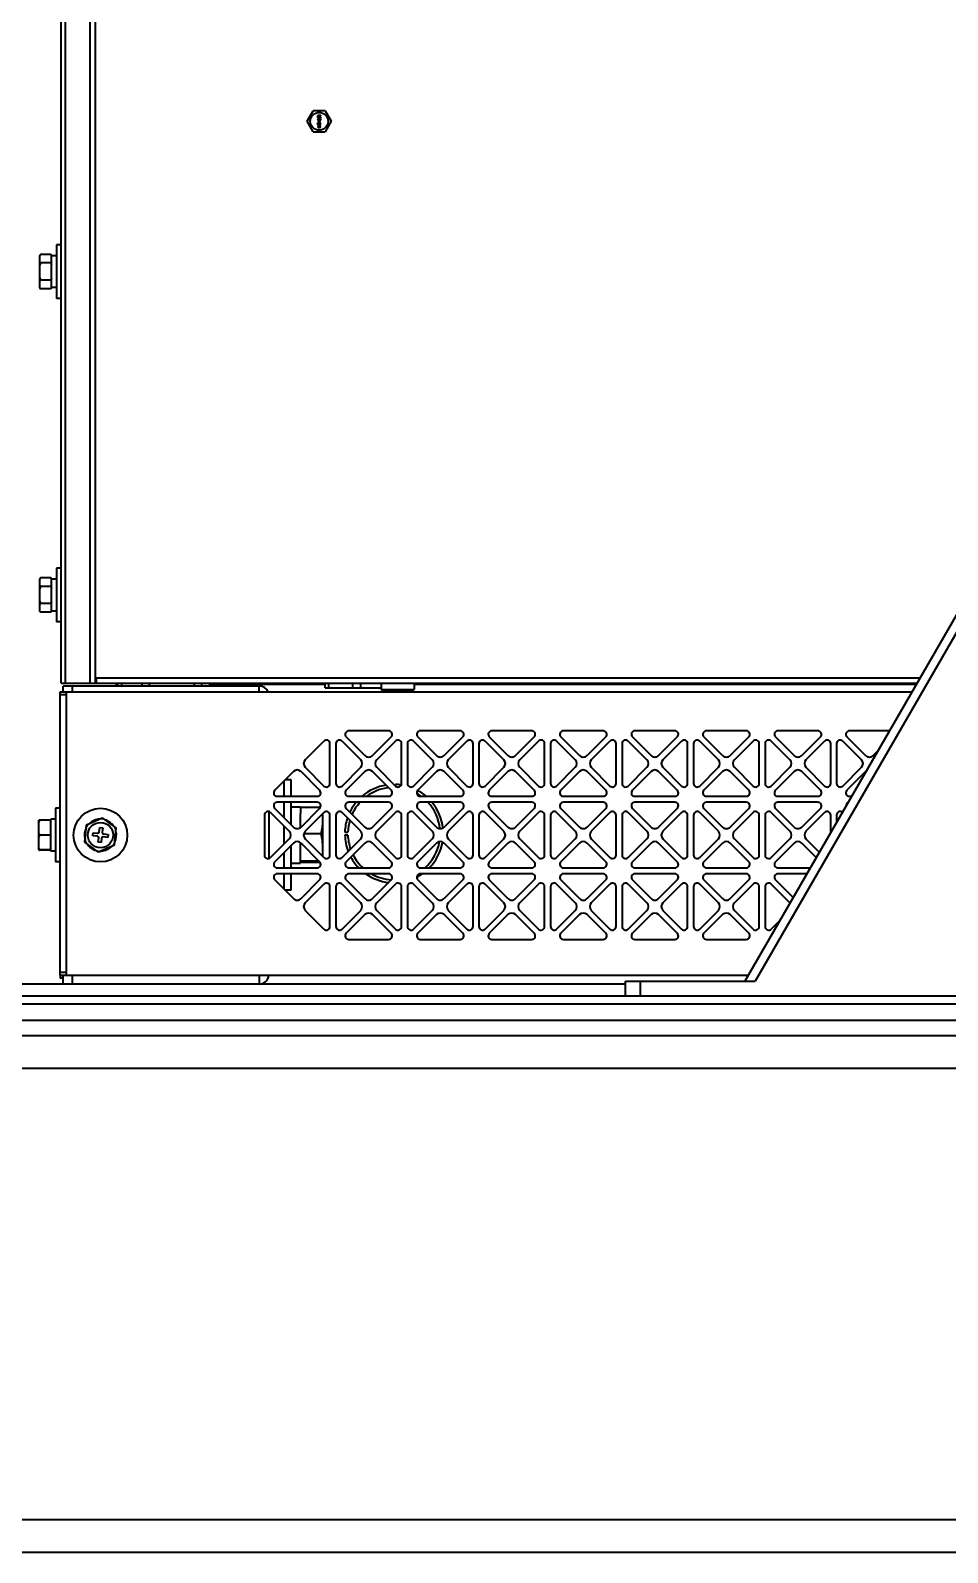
# Model space of a CAD drawing. Header units: millimetres. Extents: x 32496 to 166256, y 3504 to 23939.
# Drawn here: x 94364 to 94672, y 19902 to 20413 of the extents above; entities that cross this region are included whole.
import ezdxf

# ---------------------------------------------------------------- set-up
doc = ezdxf.new("R2010")
doc.units = ezdxf.units.MM
doc.layers.get('0').update_dxf_attribs({"lineweight": 35})

# ---------------------------------------------------------------- blocks, each defined once
blk = doc.blocks.new('8-1250')
at = {"linetype": 'Continuous'}
for p, q in [((-5578.83, -34566.29), (-5578.83, -32553.29)), ((-5577.13, -32553.29), (-5577.13, -34566.29)), ((-5587.13, -33570.79), (-5587.13, -34566.29)), ((-4859.13, -33800.26), (-5359.13, -34666.29)), ((-4859.13, -33806.26), (-5355.66, -34666.29)), ((-5588.53, -34425.64), (-5588.53, -34180.91)), ((-5506, -34377.85), (-5503.98, -34374.35)), ((-5499.93, -34374.35), (-5503.98, -34374.35)), ((-5499.93, -34374.35), (-5497.91, -34377.85)), ((-5503.98, -34381.35), (-5506, -34377.85)), ((-5502.45, -34375.87), (-5502.45, -34375.75)), ((-5502.45, -34375.75), (-5501.45, -34375.75)), ((-5501.67, -34375.87), (-5502.45, -34375.87)), ((-5501.67, -34375.87), (-5502.45, -34376.17)), ((-5502.45, -34376.33), (-5502.45, -34376.17)), ((-5502.45, -34376.33), (-5501.67, -34376.62)), ((-5502.45, -34376.75), (-5502.45, -34376.62)), ((-5502.45, -34376.62), (-5501.67, -34376.62)), ((-5501.45, -34376.75), (-5502.45, -34376.75)), ((-5502.43, -34377.14), (-5502.45, -34377.25)), ((-5502.45, -34377.35), (-5502.45, -34377.25)), ((-5502.45, -34377.35), (-5502.43, -34377.46)), ((-5502.45, -34379.04), (-5502.45, -34378.29)), ((-5502.45, -34378.29), (-5502.35, -34378.29)), ((-5502.35, -34379.04), (-5502.45, -34379.04)), ((-5502.43, -34379.46), (-5502.45, -34379.58)), ((-5502.45, -34379.58), (-5502.43, -34379.71)), ((-5502.37, -34377.04), (-5502.43, -34377.14)), ((-5502.43, -34377.46), (-5502.37, -34377.56)), ((-5502.37, -34379.35), (-5502.43, -34379.46)), ((-5502.43, -34379.71), (-5502.37, -34379.81)), ((-5502.28, -34376.98), (-5502.37, -34377.04)), ((-5502.37, -34377.56), (-5502.28, -34377.62)), ((-5502.31, -34379.29), (-5502.37, -34379.35)), ((-5502.35, -34376.25), (-5501.45, -34375.94)), ((-5501.45, -34376.56), (-5502.35, -34376.25)), ((-5502.35, -34377.23), (-5502.33, -34377.17)), ((-5502.35, -34377.23), (-5502.35, -34377.37)), ((-5502.33, -34377.44), (-5502.35, -34377.37)), ((-5501.82, -34378.87), (-5502.35, -34378.29)), ((-5502.35, -34378.46), (-5502.35, -34379.04)), ((-5502.35, -34378.46), (-5501.88, -34378.98)), ((-5502.35, -34379.58), (-5502.33, -34379.48)), ((-5502.33, -34379.69), (-5502.35, -34379.58)), ((-5502.33, -34377.17), (-5502.28, -34377.1)), ((-5502.28, -34377.5), (-5502.33, -34377.44)), ((-5502.33, -34379.48), (-5502.28, -34379.42)), ((-5502.28, -34379.75), (-5502.33, -34379.69)), ((-5502.22, -34379.25), (-5502.31, -34379.29)), ((-5502.18, -34376.94), (-5502.28, -34376.98)), ((-5502.28, -34377.1), (-5502.22, -34377.06)), ((-5502.22, -34377.54), (-5502.28, -34377.5)), ((-5502.28, -34377.62), (-5502.18, -34377.67)), ((-5502.28, -34379.42), (-5502.16, -34379.33)), ((-5502.16, -34379.83), (-5502.28, -34379.75)), ((-5502.22, -34377.06), (-5502.16, -34377.04)), ((-5502.16, -34377.56), (-5502.22, -34377.54)), ((-5502.16, -34379.23), (-5502.22, -34379.25)), ((-5502.03, -34376.92), (-5502.18, -34376.94)), ((-5502.07, -34377.67), (-5502.18, -34377.67)), ((-5502.09, -34377.04), (-5502.16, -34377.04)), ((-5502.16, -34377.56), (-5502.09, -34377.56)), ((-5502.05, -34379.21), (-5502.16, -34379.23)), ((-5502.16, -34379.33), (-5502.03, -34379.31)), ((-5502.14, -34378), (-5502.14, -34377.96)), ((-5502.14, -34377.96), (-5501.99, -34377.96)), ((-5501.99, -34378), (-5502.14, -34378)), ((-5502.09, -34377.04), (-5502.03, -34377.06)), ((-5502.03, -34377.54), (-5502.09, -34377.56)), ((-5502.07, -34377.83), (-5502.09, -34377.85)), ((-5502.09, -34377.85), (-5501.99, -34377.96)), ((-5501.99, -34378), (-5502.09, -34378.1)), ((-5502.09, -34378.1), (-5502.07, -34378.12)), ((-5502.07, -34377.67), (-5501.97, -34377.62)), ((-5501.94, -34377.96), (-5502.07, -34377.83)), ((-5502.07, -34378.12), (-5501.94, -34378)), ((-5502.05, -34379.21), (-5501.86, -34379.21)), ((-5502.03, -34376.92), (-5501.88, -34376.92)), ((-5502.03, -34377.06), (-5501.99, -34377.1)), ((-5501.99, -34377.5), (-5502.03, -34377.54)), ((-5501.88, -34379.31), (-5502.03, -34379.31)), ((-5501.99, -34377.1), (-5501.94, -34377.17)), ((-5501.94, -34377.44), (-5501.99, -34377.5)), ((-5501.97, -34377.62), (-5501.9, -34377.56)), ((-5501.94, -34377.17), (-5501.92, -34377.23)), ((-5501.92, -34377.37), (-5501.94, -34377.44)), ((-5501.82, -34377.83), (-5501.94, -34377.96)), ((-5501.94, -34378), (-5501.82, -34378.12)), ((-5501.84, -34377.14), (-5501.92, -34377.02)), ((-5501.88, -34377.02), (-5501.92, -34377.02)), ((-5501.92, -34377.37), (-5501.92, -34377.23)), ((-5501.9, -34377.56), (-5501.84, -34377.46)), ((-5501.9, -34377.96), (-5501.8, -34377.85)), ((-5501.9, -34377.96), (-5501.75, -34377.96)), ((-5501.8, -34378.1), (-5501.9, -34378)), ((-5501.75, -34378), (-5501.9, -34378)), ((-5501.73, -34376.94), (-5501.88, -34376.92)), ((-5501.88, -34377.02), (-5501.75, -34377.04)), ((-5501.88, -34378.98), (-5501.82, -34379.02)), ((-5501.88, -34379.31), (-5501.75, -34379.33)), ((-5501.75, -34379.23), (-5501.86, -34379.21)), ((-5501.82, -34377.25), (-5501.84, -34377.14)), ((-5501.84, -34377.46), (-5501.82, -34377.35)), ((-5501.82, -34377.25), (-5501.82, -34377.35)), ((-5501.8, -34377.85), (-5501.82, -34377.83)), ((-5501.82, -34378.12), (-5501.8, -34378.1)), ((-5501.73, -34378.92), (-5501.82, -34378.87)), ((-5501.82, -34379.02), (-5501.73, -34379.04)), ((-5501.75, -34377.04), (-5501.69, -34377.06)), ((-5501.75, -34377.96), (-5501.75, -34378)), ((-5501.69, -34379.25), (-5501.75, -34379.23)), ((-5501.75, -34379.33), (-5501.62, -34379.42)), ((-5501.62, -34379.75), (-5501.75, -34379.83)), ((-5501.62, -34376.98), (-5501.73, -34376.94)), ((-5501.73, -34378.92), (-5501.69, -34378.92)), ((-5501.69, -34379.04), (-5501.73, -34379.04)), ((-5501.69, -34377.06), (-5501.62, -34377.1)), ((-5501.62, -34377.48), (-5501.69, -34377.52)), ((-5501.69, -34377.62), (-5501.69, -34377.52)), ((-5501.69, -34377.62), (-5501.62, -34377.6)), ((-5501.69, -34378.42), (-5501.69, -34378.31)), ((-5501.6, -34378.33), (-5501.69, -34378.31)), ((-5501.69, -34378.42), (-5501.62, -34378.46)), ((-5501.62, -34378.87), (-5501.69, -34378.92)), ((-5501.69, -34379.04), (-5501.6, -34379.02)), ((-5501.6, -34379.29), (-5501.69, -34379.25)), ((-5501.54, -34377.04), (-5501.62, -34376.98)), ((-5501.62, -34377.1), (-5501.58, -34377.17)), ((-5501.58, -34377.42), (-5501.62, -34377.48)), ((-5501.62, -34377.6), (-5501.54, -34377.54)), ((-5501.62, -34378.46), (-5501.58, -34378.52)), ((-5501.58, -34378.81), (-5501.62, -34378.87)), ((-5501.62, -34379.42), (-5501.58, -34379.48)), ((-5501.58, -34379.69), (-5501.62, -34379.75)), ((-5501.52, -34378.42), (-5501.6, -34378.33)), ((-5501.6, -34379.02), (-5501.52, -34378.94)), ((-5501.54, -34379.35), (-5501.6, -34379.29)), ((-5501.58, -34377.17), (-5501.56, -34377.23)), ((-5501.56, -34377.35), (-5501.58, -34377.42)), ((-5501.58, -34378.52), (-5501.56, -34378.62)), ((-5501.56, -34378.71), (-5501.58, -34378.81)), ((-5501.58, -34379.48), (-5501.56, -34379.58)), ((-5501.56, -34379.58), (-5501.58, -34379.69)), ((-5501.56, -34377.35), (-5501.56, -34377.23)), ((-5501.56, -34378.71), (-5501.56, -34378.62)), ((-5501.48, -34377.14), (-5501.54, -34377.04)), ((-5501.54, -34377.54), (-5501.48, -34377.44)), ((-5501.48, -34379.46), (-5501.54, -34379.35)), ((-5501.54, -34379.81), (-5501.48, -34379.71)), ((-5501.48, -34378.5), (-5501.52, -34378.42)), ((-5501.52, -34378.94), (-5501.48, -34378.85)), ((-5501.45, -34377.25), (-5501.48, -34377.14)), ((-5501.48, -34377.44), (-5501.45, -34377.33)), ((-5501.45, -34378.64), (-5501.48, -34378.5)), ((-5501.48, -34378.85), (-5501.45, -34378.73)), ((-5501.45, -34379.58), (-5501.48, -34379.46)), ((-5501.48, -34379.71), (-5501.45, -34379.58)), ((-5501.45, -34375.75), (-5501.45, -34375.94)), ((-5501.45, -34376.56), (-5501.45, -34376.75)), ((-5501.45, -34377.25), (-5501.45, -34377.33)), ((-5501.45, -34378.64), (-5501.45, -34378.73)), ((-5497.91, -34377.85), (-5499.93, -34381.35)), ((-5503.98, -34381.35), (-5499.93, -34381.35)), ((-5502.37, -34379.81), (-5502.31, -34379.87)), ((-5502.31, -34379.87), (-5502.22, -34379.92)), ((-5502.22, -34379.92), (-5502.16, -34379.94)), ((-5502.03, -34379.85), (-5502.16, -34379.83)), ((-5502.16, -34379.94), (-5502.05, -34379.96)), ((-5501.86, -34379.96), (-5502.05, -34379.96)), ((-5502.03, -34379.85), (-5501.88, -34379.85)), ((-5501.75, -34379.83), (-5501.88, -34379.85)), ((-5501.86, -34379.96), (-5501.75, -34379.94)), ((-5501.75, -34379.94), (-5501.69, -34379.92)), ((-5501.69, -34379.92), (-5501.6, -34379.87)), ((-5501.6, -34379.87), (-5501.54, -34379.81)), ((-5590.13, -34419.29), (-5590.13, -34437.29)), ((-5588.53, -34419.29), (-5590.13, -34419.29)), ((-5595.73, -34422.82), (-5595.46, -34422.54)), ((-5595.73, -34433.76), (-5595.73, -34422.82)), ((-5595.43, -34422.52), (-5595.46, -34422.54)), ((-5592.03, -34422.52), (-5595.43, -34422.52)), ((-5592.03, -34425.36), (-5595.43, -34425.36)), ((-5592.03, -34422.52), (-5592, -34422.54)), ((-5591.73, -34422.82), (-5592, -34422.54)), ((-5591.73, -34433.76), (-5591.73, -34422.82)), ((-5590.13, -34422.94), (-5591.73, -34422.94)), ((-5588.53, -34430.91), (-5588.53, -34425.64)), ((-5595.73, -34433.76), (-5595.46, -34434.03)), ((-5592.03, -34431.13), (-5595.43, -34431.13)), ((-5592.03, -34434.06), (-5595.43, -34434.06)), ((-5591.73, -34433.76), (-5592, -34434.03)), ((-5590.13, -34433.64), (-5591.73, -34433.64)), ((-5588.53, -34566.29), (-5588.53, -34430.91)), ((-5588.53, -34437.29), (-5590.13, -34437.29)), ((-5590.13, -34527.79), (-5590.13, -34545.79)), ((-5588.53, -34527.79), (-5590.13, -34527.79)), ((-5595.73, -34531.32), (-5595.46, -34531.04)), ((-5595.73, -34542.26), (-5595.73, -34531.32)), ((-5595.43, -34531.02), (-5595.46, -34531.04)), ((-5592.03, -34531.02), (-5595.43, -34531.02)), ((-5592.03, -34531.02), (-5592, -34531.04)), ((-5591.73, -34531.32), (-5592, -34531.04)), ((-5591.73, -34542.26), (-5591.73, -34531.32)), ((-5590.13, -34531.44), (-5591.73, -34531.44)), ((-5592.03, -34533.86), (-5595.43, -34533.86)), ((-5595.73, -34542.26), (-5595.46, -34542.53)), ((-5592.03, -34539.63), (-5595.43, -34539.63)), ((-5592.03, -34542.56), (-5595.43, -34542.56)), ((-5591.73, -34542.26), (-5592, -34542.53)), ((-5590.13, -34542.14), (-5591.73, -34542.14)), ((-5588.53, -34545.79), (-5590.13, -34545.79)), ((-5588.53, -34566.29), (-5578.83, -34566.29)), ((-5587.83, -34569.29), (-5587.83, -34567.29)), ((-5522.03, -34567.29), (-5587.83, -34567.29)), ((-5584.83, -34567.29), (-5584.83, -34569.29)), ((-5578.83, -34566.29), (-5301.39, -34566.29)), ((-5576.63, -34566.29), (-5576.63, -34564.59)), ((-5576.63, -34564.59), (-5300.41, -34564.59)), ((-5568.33, -34566.29), (-5568.33, -34567.29)), ((-5561.33, -34567.29), (-5561.33, -34566.29)), ((-5558.83, -34567.29), (-5558.83, -34566.29)), ((-5543.83, -34567.29), (-5543.83, -34566.29)), ((-5541.33, -34567.29), (-5541.33, -34566.29)), ((-5538.83, -34566.29), (-5538.83, -34566.79)), ((-5499.99, -34566.79), (-5538.83, -34566.79)), ((-5522.03, -34569.29), (-5522.03, -34567.29)), ((-5499.99, -34567.86), (-5499.99, -34566.29)), ((-5499.99, -34567.86), (-5481.15, -34567.86)), ((-5498.68, -34567.86), (-5498.68, -34566.29)), ((-5490.65, -34567.86), (-5490.65, -34566.29)), ((-5488.01, -34567.86), (-5488.01, -34566.29)), ((-5481.15, -34566.29), (-5481.15, -34568.49)), ((-5480.85, -34568.79), (-5481.15, -34568.49)), ((-5481.15, -34568.49), (-5470.1, -34568.49)), ((-5470.4, -34568.79), (-5470.1, -34568.49)), ((-5470.1, -34566.29), (-5470.1, -34568.49)), ((-5301.68, -34566.79), (-5470.1, -34566.79)), ((-5588.83, -34664.29), (-5588.83, -34569.29)), ((-5588.83, -34569.29), (-5303.12, -34569.29)), ((-5586.83, -34570.29), (-5588.83, -34570.29)), ((-5586.83, -34569.29), (-5586.83, -34570.29)), ((-5586.83, -34570.29), (-5586.83, -34663.29)), ((-5480.85, -34568.79), (-5470.4, -34568.79)), ((-5478.64, -34582.29), (-5492.02, -34582.29)), ((-5454.64, -34582.29), (-5468.02, -34582.29)), ((-5430.64, -34582.29), (-5444.02, -34582.29)), ((-5406.64, -34582.29), (-5420.02, -34582.29)), ((-5382.64, -34582.29), (-5396.02, -34582.29)), ((-5358.64, -34582.29), (-5372.02, -34582.29)), ((-5334.64, -34582.29), (-5348.02, -34582.29)), ((-5310.64, -34582.29), (-5324.02, -34582.29)), ((-5500.38, -34585.75), (-5506.64, -34592.02)), ((-5498.33, -34599.98), (-5498.33, -34586.6)), ((-5496.33, -34586.6), (-5496.33, -34599.98)), ((-5488.01, -34592.02), (-5494.28, -34585.75)), ((-5492.87, -34584.34), (-5486.6, -34590.6)), ((-5484.05, -34590.6), (-5477.79, -34584.34)), ((-5476.38, -34585.75), (-5482.64, -34592.02)), ((-5474.33, -34599.98), (-5474.33, -34586.6)), ((-5472.33, -34586.6), (-5472.33, -34599.98)), ((-5464.01, -34592.02), (-5470.28, -34585.75)), ((-5468.87, -34584.34), (-5462.6, -34590.6)), ((-5460.05, -34590.6), (-5453.79, -34584.34)), ((-5452.38, -34585.75), (-5458.64, -34592.02)), ((-5450.33, -34599.98), (-5450.33, -34586.6)), ((-5448.33, -34586.6), (-5448.33, -34599.98)), ((-5440.01, -34592.02), (-5446.28, -34585.75)), ((-5444.87, -34584.34), (-5438.6, -34590.6)), ((-5436.05, -34590.6), (-5429.79, -34584.34)), ((-5428.38, -34585.75), (-5434.64, -34592.02)), ((-5426.33, -34599.98), (-5426.33, -34586.6)), ((-5424.33, -34586.6), (-5424.33, -34599.98)), ((-5416.01, -34592.02), (-5422.28, -34585.75)), ((-5420.87, -34584.34), (-5414.6, -34590.6)), ((-5412.05, -34590.6), (-5405.79, -34584.34)), ((-5404.38, -34585.75), (-5410.64, -34592.02)), ((-5402.33, -34599.98), (-5402.33, -34586.6)), ((-5400.33, -34586.6), (-5400.33, -34599.98)), ((-5392.01, -34592.02), (-5398.28, -34585.75)), ((-5396.87, -34584.34), (-5390.6, -34590.6)), ((-5388.05, -34590.6), (-5381.79, -34584.34)), ((-5380.38, -34585.75), (-5386.64, -34592.02)), ((-5378.33, -34599.98), (-5378.33, -34586.6)), ((-5376.33, -34586.6), (-5376.33, -34599.98)), ((-5368.01, -34592.02), (-5374.28, -34585.75)), ((-5372.87, -34584.34), (-5366.6, -34590.6)), ((-5364.05, -34590.6), (-5357.79, -34584.34)), ((-5356.38, -34585.75), (-5362.64, -34592.02)), ((-5354.33, -34599.98), (-5354.33, -34586.6)), ((-5352.33, -34586.6), (-5352.33, -34599.98)), ((-5344.01, -34592.02), (-5350.28, -34585.75)), ((-5348.87, -34584.34), (-5342.6, -34590.6)), ((-5340.05, -34590.6), (-5333.79, -34584.34)), ((-5332.38, -34585.75), (-5338.64, -34592.02)), ((-5330.33, -34599.98), (-5330.33, -34586.6)), ((-5328.33, -34586.6), (-5328.33, -34599.98)), ((-5320.01, -34592.02), (-5326.28, -34585.75)), ((-5324.87, -34584.34), (-5318.6, -34590.6)), ((-5316.05, -34590.6), (-5314.58, -34589.12)), ((-5510.6, -34595.98), (-5516.87, -34602.24)), ((-5513.83, -34599.2), (-5513.83, -34604.29)), ((-5511.33, -34598.79), (-5513.41, -34598.79)), ((-5511.33, -34604.29), (-5511.33, -34598.79)), ((-5501.79, -34602.24), (-5508.05, -34595.98)), ((-5506.64, -34594.56), (-5500.38, -34600.83)), ((-5494.28, -34600.83), (-5488.01, -34594.56)), ((-5486.6, -34595.98), (-5492.87, -34602.24)), ((-5477.79, -34602.24), (-5484.05, -34595.98)), ((-5482.64, -34594.56), (-5476.38, -34600.83)), ((-5470.28, -34600.83), (-5464.01, -34594.56)), ((-5462.6, -34595.98), (-5468.87, -34602.24)), ((-5453.79, -34602.24), (-5460.05, -34595.98)), ((-5458.64, -34594.56), (-5452.38, -34600.83)), ((-5446.28, -34600.83), (-5440.01, -34594.56)), ((-5438.6, -34595.98), (-5444.87, -34602.24)), ((-5429.79, -34602.24), (-5436.05, -34595.98)), ((-5434.64, -34594.56), (-5428.38, -34600.83)), ((-5422.28, -34600.83), (-5416.01, -34594.56)), ((-5414.6, -34595.98), (-5420.87, -34602.24)), ((-5405.79, -34602.24), (-5412.05, -34595.98)), ((-5410.64, -34594.56), (-5404.38, -34600.83)), ((-5398.28, -34600.83), (-5392.01, -34594.56)), ((-5390.6, -34595.98), (-5396.87, -34602.24)), ((-5381.79, -34602.24), (-5388.05, -34595.98)), ((-5386.64, -34594.56), (-5380.38, -34600.83)), ((-5374.28, -34600.83), (-5368.01, -34594.56)), ((-5366.6, -34595.98), (-5372.87, -34602.24)), ((-5357.79, -34602.24), (-5364.05, -34595.98)), ((-5362.64, -34594.56), (-5356.38, -34600.83)), ((-5350.28, -34600.83), (-5344.01, -34594.56)), ((-5342.6, -34595.98), (-5348.87, -34602.24)), ((-5333.79, -34602.24), (-5340.05, -34595.98)), ((-5338.64, -34594.56), (-5332.38, -34600.83)), ((-5326.28, -34600.83), (-5320.01, -34594.56)), ((-5318.6, -34595.98), (-5324.87, -34602.24)), ((-5516.02, -34604.29), (-5502.64, -34604.29)), ((-5492.02, -34604.29), (-5478.64, -34604.29)), ((-5476.33, -34600.3), (-5476.33, -34600.87)), ((-5468.02, -34604.29), (-5454.64, -34604.29)), ((-5444.02, -34604.29), (-5430.64, -34604.29)), ((-5420.02, -34604.29), (-5406.64, -34604.29)), ((-5396.02, -34604.29), (-5382.64, -34604.29)), ((-5372.02, -34604.29), (-5358.64, -34604.29)), ((-5348.02, -34604.29), (-5334.64, -34604.29)), ((-5324.02, -34604.29), (-5323.33, -34604.29)), ((-5590.43, -34608.29), (-5590.43, -34626.29)), ((-5588.83, -34608.29), (-5590.43, -34608.29)), ((-5518.83, -34609.45), (-5518.83, -34625.13)), ((-5516.87, -34608.34), (-5510.6, -34614.6)), ((-5502.64, -34606.29), (-5516.02, -34606.29)), ((-5513.83, -34606.29), (-5513.83, -34611.37)), ((-5511.33, -34613.87), (-5511.33, -34606.29)), ((-5511.33, -34607.84), (-5508.23, -34607.84)), ((-5508.23, -34608.09), (-5508.23, -34607.84)), ((-5508.23, -34608.09), (-5508.23, -34610.06)), ((-5501.6, -34608.09), (-5508.23, -34608.09)), ((-5508.05, -34614.6), (-5501.79, -34608.34)), ((-5492.87, -34608.34), (-5486.6, -34614.6)), ((-5478.64, -34606.29), (-5492.02, -34606.29)), ((-5484.05, -34614.6), (-5477.79, -34608.34)), ((-5468.87, -34608.34), (-5462.6, -34614.6)), ((-5454.64, -34606.29), (-5468.02, -34606.29)), ((-5460.05, -34614.6), (-5453.79, -34608.34)), ((-5444.87, -34608.34), (-5438.6, -34614.6)), ((-5430.64, -34606.29), (-5444.02, -34606.29)), ((-5436.05, -34614.6), (-5429.79, -34608.34)), ((-5420.87, -34608.34), (-5414.6, -34614.6)), ((-5406.64, -34606.29), (-5420.02, -34606.29)), ((-5412.05, -34614.6), (-5405.79, -34608.34)), ((-5396.87, -34608.34), (-5390.6, -34614.6)), ((-5382.64, -34606.29), (-5396.02, -34606.29)), ((-5388.05, -34614.6), (-5381.79, -34608.34)), ((-5372.87, -34608.34), (-5366.6, -34614.6)), ((-5358.64, -34606.29), (-5372.02, -34606.29)), ((-5364.05, -34614.6), (-5357.79, -34608.34)), ((-5348.87, -34608.34), (-5342.6, -34614.6)), ((-5334.64, -34606.29), (-5348.02, -34606.29)), ((-5340.05, -34614.6), (-5333.79, -34608.34)), ((-5596.03, -34612.25), (-5596.03, -34612.29)), ((-5596.03, -34622.29), (-5596.03, -34612.29)), ((-5596.03, -34612.29), (-5595.73, -34612.29)), ((-5592.33, -34612.24), (-5595.73, -34612.24)), ((-5592.33, -34612.29), (-5595.73, -34612.29)), ((-5592.03, -34612.29), (-5592.33, -34612.29)), ((-5592.03, -34622.64), (-5592.03, -34611.94)), ((-5590.43, -34611.94), (-5592.03, -34611.94)), ((-5580.61, -34619.63), (-5579.99, -34613.89)), ((-5579.99, -34613.89), (-5574.71, -34611.55)), ((-5574.71, -34611.55), (-5570.05, -34614.95)), ((-5520.33, -34610.6), (-5520.33, -34623.98)), ((-5512.01, -34616.02), (-5518.28, -34609.75)), ((-5513.83, -34614.2), (-5513.83, -34620.37)), ((-5508.23, -34614.74), (-5508.23, -34610.06)), ((-5500.38, -34609.75), (-5506.64, -34616.02)), ((-5500.73, -34624.47), (-5500.73, -34610.1)), ((-5498.33, -34623.98), (-5498.33, -34610.6)), ((-5496.33, -34610.6), (-5496.33, -34623.98)), ((-5488.01, -34616.02), (-5494.28, -34609.75)), ((-5476.38, -34609.75), (-5482.64, -34616.02)), ((-5474.33, -34623.98), (-5474.33, -34610.6)), ((-5472.33, -34610.6), (-5472.33, -34623.98)), ((-5464.01, -34616.02), (-5470.28, -34609.75)), ((-5452.38, -34609.75), (-5458.64, -34616.02)), ((-5450.33, -34623.98), (-5450.33, -34610.6)), ((-5448.33, -34610.6), (-5448.33, -34623.98)), ((-5440.01, -34616.02), (-5446.28, -34609.75)), ((-5428.38, -34609.75), (-5434.64, -34616.02)), ((-5426.33, -34623.98), (-5426.33, -34610.6)), ((-5424.33, -34610.6), (-5424.33, -34623.98)), ((-5416.01, -34616.02), (-5422.28, -34609.75)), ((-5404.38, -34609.75), (-5410.64, -34616.02)), ((-5402.33, -34623.98), (-5402.33, -34610.6)), ((-5400.33, -34610.6), (-5400.33, -34623.98)), ((-5392.01, -34616.02), (-5398.28, -34609.75)), ((-5380.38, -34609.75), (-5386.64, -34616.02)), ((-5378.33, -34623.98), (-5378.33, -34610.6)), ((-5376.33, -34610.6), (-5376.33, -34623.98)), ((-5368.01, -34616.02), (-5374.28, -34609.75)), ((-5356.38, -34609.75), (-5362.64, -34616.02)), ((-5354.33, -34623.98), (-5354.33, -34610.6)), ((-5352.33, -34610.6), (-5352.33, -34623.98)), ((-5344.01, -34616.02), (-5350.28, -34609.75)), ((-5332.38, -34609.75), (-5338.64, -34616.02)), ((-5330.33, -34616.41), (-5330.33, -34610.6)), ((-5328.33, -34610.6), (-5328.33, -34612.94)), ((-5592.33, -34617.29), (-5595.73, -34617.29)), ((-5575.94, -34623.03), (-5580.61, -34619.63)), ((-5577.87, -34617.52), (-5577.76, -34616.53)), ((-5576.38, -34617.68), (-5577.87, -34617.52)), ((-5577.76, -34616.53), (-5576.27, -34616.69)), ((-5576.09, -34619.72), (-5575.93, -34618.23)), ((-5575.1, -34619.83), (-5576.09, -34619.72)), ((-5575.72, -34616.24), (-5575.56, -34614.75)), ((-5575.56, -34614.75), (-5574.56, -34614.86)), ((-5574.94, -34618.34), (-5575.1, -34619.83)), ((-5574.56, -34614.86), (-5574.72, -34616.35)), ((-5572.9, -34618.05), (-5574.39, -34617.89)), ((-5574.28, -34616.9), (-5572.79, -34617.06)), ((-5572.79, -34617.06), (-5572.9, -34618.05)), ((-5570.66, -34620.69), (-5570.05, -34614.95)), ((-5518.28, -34624.83), (-5512.01, -34618.56)), ((-5501.23, -34616.87), (-5507.11, -34616.87)), ((-5506.64, -34618.56), (-5500.38, -34624.83)), ((-5494.28, -34624.83), (-5488.01, -34618.56)), ((-5493.32, -34616.29), (-5492.32, -34616.29)), ((-5492.32, -34617.29), (-5493.32, -34617.29)), ((-5482.64, -34618.56), (-5476.38, -34624.83)), ((-5470.28, -34624.83), (-5464.01, -34618.56)), ((-5458.64, -34618.56), (-5452.38, -34624.83)), ((-5446.28, -34624.83), (-5440.01, -34618.56)), ((-5434.64, -34618.56), (-5428.38, -34624.83)), ((-5422.28, -34624.83), (-5416.01, -34618.56)), ((-5410.64, -34618.56), (-5404.38, -34624.83)), ((-5398.28, -34624.83), (-5392.01, -34618.56)), ((-5386.64, -34618.56), (-5380.38, -34624.83)), ((-5374.28, -34624.83), (-5368.01, -34618.56)), ((-5362.64, -34618.56), (-5356.38, -34624.83)), ((-5350.28, -34624.83), (-5344.01, -34618.56)), ((-5338.64, -34618.56), (-5334.16, -34623.04)), ((-5596.03, -34622.29), (-5596.03, -34622.33)), ((-5595.73, -34622.29), (-5596.03, -34622.29)), ((-5595.76, -34622.29), (-5595.75, -34622.3)), ((-5595.76, -34622.29), (-5595.75, -34622.3)), ((-5592.33, -34622.29), (-5595.73, -34622.29)), ((-5592.33, -34622.34), (-5595.73, -34622.34)), ((-5592.33, -34622.29), (-5592.03, -34622.29)), ((-5592.3, -34622.29), (-5592.31, -34622.3)), ((-5592.3, -34622.29), (-5592.31, -34622.3)), ((-5590.43, -34622.64), (-5592.03, -34622.64)), ((-5570.66, -34620.69), (-5575.94, -34623.03)), ((-5510.6, -34619.98), (-5516.87, -34626.24)), ((-5513.83, -34623.2), (-5513.83, -34628.29)), ((-5511.33, -34628.29), (-5511.33, -34620.7)), ((-5508.23, -34623.98), (-5508.23, -34619.83)), ((-5508.23, -34626.17), (-5508.23, -34623.98)), ((-5501.79, -34626.24), (-5508.05, -34619.98)), ((-5486.6, -34619.98), (-5492.87, -34626.24)), ((-5477.79, -34626.24), (-5484.05, -34619.98)), ((-5462.6, -34619.98), (-5468.87, -34626.24)), ((-5453.79, -34626.24), (-5460.05, -34619.98)), ((-5438.6, -34619.98), (-5444.87, -34626.24)), ((-5429.79, -34626.24), (-5436.05, -34619.98)), ((-5414.6, -34619.98), (-5420.87, -34626.24)), ((-5405.79, -34626.24), (-5412.05, -34619.98)), ((-5390.6, -34619.98), (-5396.87, -34626.24)), ((-5381.79, -34626.24), (-5388.05, -34619.98)), ((-5366.6, -34619.98), (-5372.87, -34626.24)), ((-5357.79, -34626.24), (-5364.05, -34619.98)), ((-5342.6, -34619.98), (-5348.87, -34626.24)), ((-5335.19, -34624.84), (-5340.05, -34619.98)), ((-5588.83, -34626.29), (-5590.43, -34626.29)), ((-5516.02, -34628.29), (-5502.64, -34628.29)), ((-5511.33, -34626.74), (-5508.23, -34626.74)), ((-5501.96, -34626.07), (-5508.23, -34626.07)), ((-5508.23, -34626.74), (-5508.23, -34626.17)), ((-5501.6, -34626.49), (-5508.23, -34626.49)), ((-5492.02, -34628.29), (-5478.64, -34628.29)), ((-5468.02, -34628.29), (-5454.64, -34628.29)), ((-5444.02, -34628.29), (-5430.64, -34628.29)), ((-5420.02, -34628.29), (-5406.64, -34628.29)), ((-5396.02, -34628.29), (-5382.64, -34628.29)), ((-5372.02, -34628.29), (-5358.64, -34628.29)), ((-5348.02, -34628.29), (-5337.19, -34628.29)), ((-5516.87, -34632.34), (-5510.6, -34638.6)), ((-5502.64, -34630.29), (-5516.02, -34630.29)), ((-5513.83, -34630.29), (-5513.83, -34635.37)), ((-5511.33, -34635.79), (-5511.33, -34630.29)), ((-5508.05, -34638.6), (-5501.79, -34632.34)), ((-5500.38, -34633.75), (-5506.64, -34640.02)), ((-5498.33, -34647.98), (-5498.33, -34634.6)), ((-5496.33, -34634.6), (-5496.33, -34647.98)), ((-5488.01, -34640.02), (-5494.28, -34633.75)), ((-5492.87, -34632.34), (-5486.6, -34638.6)), ((-5478.64, -34630.29), (-5492.02, -34630.29)), ((-5484.05, -34638.6), (-5477.79, -34632.34)), ((-5476.38, -34633.75), (-5482.64, -34640.02)), ((-5474.33, -34647.98), (-5474.33, -34634.6)), ((-5472.33, -34634.6), (-5472.33, -34647.98)), ((-5464.01, -34640.02), (-5470.28, -34633.75)), ((-5468.87, -34632.34), (-5462.6, -34638.6)), ((-5454.64, -34630.29), (-5468.02, -34630.29)), ((-5460.05, -34638.6), (-5453.79, -34632.34)), ((-5452.38, -34633.75), (-5458.64, -34640.02)), ((-5450.33, -34647.98), (-5450.33, -34634.6)), ((-5448.33, -34634.6), (-5448.33, -34647.98)), ((-5440.01, -34640.02), (-5446.28, -34633.75)), ((-5444.87, -34632.34), (-5438.6, -34638.6)), ((-5430.64, -34630.29), (-5444.02, -34630.29)), ((-5436.05, -34638.6), (-5429.79, -34632.34)), ((-5428.38, -34633.75), (-5434.64, -34640.02)), ((-5426.33, -34647.98), (-5426.33, -34634.6)), ((-5424.33, -34634.6), (-5424.33, -34647.98)), ((-5416.01, -34640.02), (-5422.28, -34633.75)), ((-5420.87, -34632.34), (-5414.6, -34638.6)), ((-5406.64, -34630.29), (-5420.02, -34630.29)), ((-5412.05, -34638.6), (-5405.79, -34632.34)), ((-5404.38, -34633.75), (-5410.64, -34640.02)), ((-5402.33, -34647.98), (-5402.33, -34634.6)), ((-5400.33, -34634.6), (-5400.33, -34647.98)), ((-5392.01, -34640.02), (-5398.28, -34633.75)), ((-5396.87, -34632.34), (-5390.6, -34638.6)), ((-5382.64, -34630.29), (-5396.02, -34630.29)), ((-5388.05, -34638.6), (-5381.79, -34632.34)), ((-5380.38, -34633.75), (-5386.64, -34640.02)), ((-5378.33, -34647.98), (-5378.33, -34634.6)), ((-5376.33, -34634.6), (-5376.33, -34647.98)), ((-5368.01, -34640.02), (-5374.28, -34633.75)), ((-5372.87, -34632.34), (-5366.6, -34638.6)), ((-5358.64, -34630.29), (-5372.02, -34630.29)), ((-5364.05, -34638.6), (-5357.79, -34632.34)), ((-5356.38, -34633.75), (-5362.64, -34640.02)), ((-5354.33, -34647.98), (-5354.33, -34634.6)), ((-5352.33, -34634.6), (-5352.33, -34647.98)), ((-5344.01, -34640.02), (-5350.28, -34633.75)), ((-5348.87, -34632.34), (-5342.94, -34638.26)), ((-5338.34, -34630.29), (-5348.02, -34630.29)), ((-5511.33, -34635.79), (-5513.41, -34635.79)), ((-5506.64, -34642.56), (-5500.38, -34648.83)), ((-5494.28, -34648.83), (-5488.01, -34642.56)), ((-5486.6, -34643.98), (-5492.87, -34650.24)), ((-5477.79, -34650.24), (-5484.05, -34643.98)), ((-5482.64, -34642.56), (-5476.38, -34648.83)), ((-5470.28, -34648.83), (-5464.01, -34642.56)), ((-5462.6, -34643.98), (-5468.87, -34650.24)), ((-5453.79, -34650.24), (-5460.05, -34643.98)), ((-5458.64, -34642.56), (-5452.38, -34648.83)), ((-5446.28, -34648.83), (-5440.01, -34642.56)), ((-5438.6, -34643.98), (-5444.87, -34650.24)), ((-5429.79, -34650.24), (-5436.05, -34643.98)), ((-5434.64, -34642.56), (-5428.38, -34648.83)), ((-5422.28, -34648.83), (-5416.01, -34642.56)), ((-5414.6, -34643.98), (-5420.87, -34650.24)), ((-5405.79, -34650.24), (-5412.05, -34643.98)), ((-5410.64, -34642.56), (-5404.38, -34648.83)), ((-5398.28, -34648.83), (-5392.01, -34642.56)), ((-5390.6, -34643.98), (-5396.87, -34650.24)), ((-5381.79, -34650.24), (-5388.05, -34643.98)), ((-5386.64, -34642.56), (-5380.38, -34648.83)), ((-5374.28, -34648.83), (-5368.01, -34642.56)), ((-5366.6, -34643.98), (-5372.87, -34650.24)), ((-5357.79, -34650.24), (-5364.05, -34643.98)), ((-5362.64, -34642.56), (-5356.38, -34648.83)), ((-5350.28, -34648.83), (-5347.36, -34645.91)), ((-5492.02, -34652.29), (-5478.64, -34652.29)), ((-5468.02, -34652.29), (-5454.64, -34652.29)), ((-5444.02, -34652.29), (-5430.64, -34652.29)), ((-5420.02, -34652.29), (-5406.64, -34652.29)), ((-5396.02, -34652.29), (-5382.64, -34652.29)), ((-5372.02, -34652.29), (-5358.64, -34652.29)), ((-5588.83, -34663.29), (-5586.83, -34663.29)), ((-5588.83, -34664.29), (-5588.83, -34665.29)), ((-5588.83, -34664.29), (-5357.97, -34664.29)), ((-5587.83, -34665.29), (-5588.83, -34665.29)), ((-5587.83, -34664.88), (-5587.83, -34664.29)), ((-5587.83, -34667.29), (-5587.83, -34664.88)), ((-5586.83, -34663.29), (-5586.83, -34664.29)), ((-5584.83, -34664.29), (-5584.83, -34667.29)), ((-5522.03, -34664.29), (-5522.03, -34667.29)), ((-5399.13, -34667.29), (-5814.13, -34667.29)), ((-5399.13, -34671.29), (-5399.13, -34666.29)), ((-5399.13, -34666.29), (-5355.66, -34666.29)), ((-5394.13, -34671.29), (-5394.13, -34666.29)), ((3761.37, -34674.01), (-7907.13, -34674.01)), ((-5394.13, -34671.29), (-5814.13, -34671.29)), ((-5203.66, -34671.29), (-5399.13, -34671.29)), ((3761.37, -34679.48), (-7907.13, -34679.48)), ((3115.87, -34684.6), (-7857.13, -34684.6)), ((3115.87, -34695.54), (-7857.13, -34695.54)), ((4052.87, -34847.03), (-7783.13, -34847.03)), ((4052.87, -34857.98), (-7783.13, -34857.98))]:
    blk.add_line(p, q, dxfattribs=at)
for centre, radius in [((-5501.95, -34377.85), 3), ((-5575.33, -34617.29), 9), ((-5575.33, -34617.29), 4.25)]:
    blk.add_circle(centre, radius, dxfattribs=at)
for centre, radius, start, end in [((-5592.91, -34431.47), 3.61, 218.7103, 219.1339), ((-5591.59, -34430.28), 5.39, 224.1246, 224.5652), ((-5595.86, -34430.28), 5.38, 315.4348, 315.8754), ((-5594.54, -34431.47), 3.61, 320.8641, 321.2897), ((-5592.91, -34539.97), 3.61, 218.7103, 219.1339), ((-5591.59, -34538.78), 5.39, 224.1246, 224.5652), ((-5595.86, -34538.78), 5.38, 315.4348, 315.8754), ((-5594.54, -34539.97), 3.61, 320.8641, 321.2897), ((-5568.33, -34564.29), 3, 222.2942, 270), ((-5522.03, -34570.49), 3.2, 22.1477, 90), ((-5492.02, -34583.49), 1.2, 90, 225), ((-5478.64, -34583.49), 1.2, 315, 90), ((-5468.02, -34583.49), 1.2, 90, 225), ((-5454.64, -34583.49), 1.2, 315, 90), ((-5444.02, -34583.49), 1.2, 90, 225), ((-5430.64, -34583.49), 1.2, 315, 90), ((-5420.02, -34583.49), 1.2, 90, 225), ((-5406.64, -34583.49), 1.2, 315, 90), ((-5396.02, -34583.49), 1.2, 90, 225), ((-5382.64, -34583.49), 1.2, 315, 90), ((-5372.02, -34583.49), 1.2, 90, 225), ((-5358.64, -34583.49), 1.2, 315, 90), ((-5348.02, -34583.49), 1.2, 90, 225), ((-5334.64, -34583.49), 1.2, 315, 90), ((-5324.02, -34583.49), 1.2, 90, 225), ((-5499.53, -34586.6), 1.2, 0, 135), ((-5495.13, -34586.6), 1.2, 45, 180), ((-5475.53, -34586.6), 1.2, 0, 135), ((-5471.13, -34586.6), 1.2, 45, 180), ((-5451.53, -34586.6), 1.2, 0, 135), ((-5447.13, -34586.6), 1.2, 45, 180), ((-5427.53, -34586.6), 1.2, 0, 135), ((-5423.13, -34586.6), 1.2, 45, 180), ((-5403.53, -34586.6), 1.2, 0, 135), ((-5399.13, -34586.6), 1.2, 45, 180), ((-5379.53, -34586.6), 1.2, 0, 135), ((-5375.13, -34586.6), 1.2, 45, 180), ((-5355.53, -34586.6), 1.2, 0, 135), ((-5351.13, -34586.6), 1.2, 45, 180), ((-5331.53, -34586.6), 1.2, 0, 135), ((-5327.13, -34586.6), 1.2, 45, 180), ((-5505.37, -34593.29), 1.8, 135, 225), ((-5489.29, -34593.29), 1.8, 315, 45), ((-5485.33, -34589.33), 1.8, 225, 315), ((-5481.37, -34593.29), 1.8, 135, 225), ((-5465.29, -34593.29), 1.8, 315, 45), ((-5461.33, -34589.33), 1.8, 225, 315), ((-5457.37, -34593.29), 1.8, 135, 225), ((-5441.29, -34593.29), 1.8, 315, 45), ((-5437.33, -34589.33), 1.8, 225, 315), ((-5433.37, -34593.29), 1.8, 135, 225), ((-5417.29, -34593.29), 1.8, 315, 45), ((-5413.33, -34589.33), 1.8, 225, 315), ((-5409.37, -34593.29), 1.8, 135, 225), ((-5393.29, -34593.29), 1.8, 315, 45), ((-5389.33, -34589.33), 1.8, 225, 315), ((-5385.37, -34593.29), 1.8, 135, 225), ((-5369.29, -34593.29), 1.8, 315, 45), ((-5365.33, -34589.33), 1.8, 225, 315), ((-5361.37, -34593.29), 1.8, 135, 225), ((-5345.29, -34593.29), 1.8, 315, 45), ((-5341.33, -34589.33), 1.8, 225, 315), ((-5337.37, -34593.29), 1.8, 135, 225), ((-5321.29, -34593.29), 1.8, 315, 45), ((-5317.33, -34589.33), 1.8, 225, 315), ((-5509.33, -34597.25), 1.8, 45, 135), ((-5485.33, -34597.25), 1.8, 45, 135), ((-5461.33, -34597.25), 1.8, 45, 135), ((-5437.33, -34597.25), 1.8, 45, 135), ((-5413.33, -34597.25), 1.8, 45, 135), ((-5389.33, -34597.25), 1.8, 45, 135), ((-5365.33, -34597.25), 1.8, 45, 135), ((-5341.33, -34597.25), 1.8, 45, 135), ((-5516.02, -34603.09), 1.2, 135, 270), ((-5502.64, -34603.09), 1.2, 270, 45), ((-5499.53, -34599.98), 1.2, 225, 0), ((-5495.13, -34599.98), 1.2, 180, 315), ((-5492.02, -34603.09), 1.2, 135, 270), ((-5476.83, -34616.79), 16.5, 99.3509, 130.6683), ((-5476.83, -34616.79), 15.5, 96.6565, 126.1377), ((-5478.64, -34603.09), 1.2, 270, 45), ((-5475.53, -34599.98), 1.2, 225, 0), ((-5476.83, -34616.79), 16.5, 81.6555, 88.2635), ((-5471.13, -34599.98), 1.2, 180, 315), ((-5468.02, -34603.09), 1.2, 135, 270), ((-5476.83, -34616.79), 15.5, 53.8624, 60.4118), ((-5476.83, -34616.79), 16.5, 49.3326, 61.3742), ((-5454.64, -34603.09), 1.2, 270, 45), ((-5451.53, -34599.98), 1.2, 225, 0), ((-5447.13, -34599.98), 1.2, 180, 315), ((-5444.02, -34603.09), 1.2, 135, 270), ((-5430.64, -34603.09), 1.2, 270, 45), ((-5427.53, -34599.98), 1.2, 225, 0), ((-5423.13, -34599.98), 1.2, 180, 315), ((-5420.02, -34603.09), 1.2, 135, 270), ((-5406.64, -34603.09), 1.2, 270, 45), ((-5403.53, -34599.98), 1.2, 225, 0), ((-5399.13, -34599.98), 1.2, 180, 315), ((-5396.02, -34603.09), 1.2, 135, 270), ((-5382.64, -34603.09), 1.2, 270, 45), ((-5379.53, -34599.98), 1.2, 225, 0), ((-5375.13, -34599.98), 1.2, 180, 315), ((-5372.02, -34603.09), 1.2, 135, 270), ((-5358.64, -34603.09), 1.2, 270, 45), ((-5355.53, -34599.98), 1.2, 225, 0), ((-5351.13, -34599.98), 1.2, 180, 315), ((-5348.02, -34603.09), 1.2, 135, 270), ((-5334.64, -34603.09), 1.2, 270, 45), ((-5331.53, -34599.98), 1.2, 225, 0), ((-5327.13, -34599.98), 1.2, 180, 315), ((-5324.02, -34603.09), 1.2, 135, 270), ((-5519.13, -34610.6), 1.2, 45, 180), ((-5516.02, -34607.49), 1.2, 90, 225), ((-5502.64, -34607.49), 1.2, 315, 90), ((-5499.53, -34610.6), 1.2, 0, 135), ((-5495.13, -34610.6), 1.2, 45, 180), ((-5492.02, -34607.49), 1.2, 90, 225), ((-5476.83, -34616.79), 16.5, 140.4498, 153.9785), ((-5476.83, -34616.79), 15.5, 137.2859, 155.2721), ((-5478.64, -34607.49), 1.2, 315, 90), ((-5475.53, -34610.6), 1.2, 0, 135), ((-5471.13, -34610.6), 1.2, 45, 180), ((-5468.02, -34607.49), 1.2, 90, 225), ((-5476.83, -34616.79), 15.5, 6.1975, 42.7133), ((-5476.83, -34616.79), 16.5, 6.6065, 39.5497), ((-5454.64, -34607.49), 1.2, 315, 90), ((-5451.53, -34610.6), 1.2, 0, 135), ((-5447.13, -34610.6), 1.2, 45, 180), ((-5444.02, -34607.49), 1.2, 90, 225), ((-5430.64, -34607.49), 1.2, 315, 90), ((-5427.53, -34610.6), 1.2, 0, 135), ((-5423.13, -34610.6), 1.2, 45, 180), ((-5420.02, -34607.49), 1.2, 90, 225), ((-5406.64, -34607.49), 1.2, 315, 90), ((-5403.53, -34610.6), 1.2, 0, 135), ((-5399.13, -34610.6), 1.2, 45, 180), ((-5396.02, -34607.49), 1.2, 90, 225), ((-5382.64, -34607.49), 1.2, 315, 90), ((-5379.53, -34610.6), 1.2, 0, 135), ((-5375.13, -34610.6), 1.2, 45, 180), ((-5372.02, -34607.49), 1.2, 90, 225), ((-5358.64, -34607.49), 1.2, 315, 90), ((-5355.53, -34610.6), 1.2, 0, 135), ((-5351.13, -34610.6), 1.2, 45, 180), ((-5348.02, -34607.49), 1.2, 90, 225), ((-5334.64, -34607.49), 1.2, 315, 90), ((-5331.53, -34610.6), 1.2, 0, 135), ((-5327.13, -34610.6), 1.2, 53.6951, 180), ((-5324.02, -34607.49), 1.2, 117.4407, 182.4144), ((-5575.33, -34617.29), 5.47, 137.9086, 149.8935), ((-5575.33, -34617.29), 5.35, 93.0614, 134.7408), ((-5575.33, -34617.29), 5.47, 77.9086, 89.8935), ((-5575.33, -34617.29), 5.35, 33.0614, 74.7408), ((-5575.33, -34617.29), 5.47, 17.9086, 29.8935), ((-5509.33, -34613.33), 1.8, 225, 315), ((-5476.83, -34616.79), 16.5, 161.5407, 178.2635), ((-5476.83, -34616.79), 15.5, 163.4078, 178.1514), ((-5485.33, -34613.33), 1.8, 225, 315), ((-5461.33, -34613.33), 1.8, 225, 315), ((-5437.33, -34613.33), 1.8, 225, 315), ((-5413.33, -34613.33), 1.8, 225, 315), ((-5389.33, -34613.33), 1.8, 225, 315), ((-5365.33, -34613.33), 1.8, 225, 315), ((-5341.33, -34613.33), 1.8, 225, 315), ((-5575.33, -34617.29), 5.35, 153.0614, 194.7408), ((-5575.33, -34617.29), 5.47, 197.9086, 209.8935), ((-5576.43, -34618.18), 0.5, 353.9011, 83.9011), ((-5576.22, -34616.19), 0.5, 263.9011, 353.9011), ((-5574.44, -34618.39), 0.5, 83.9011, 173.9011), ((-5574.23, -34616.4), 0.5, 173.9011, 263.9011), ((-5575.33, -34617.29), 5.35, 333.0614, 14.7408), ((-5513.29, -34617.29), 1.8, 315, 45), ((-5509.33, -34621.25), 1.8, 45, 135), ((-5505.37, -34617.29), 1.8, 135, 225), ((-5476.83, -34616.79), 16.5, 181.7365, 201.1879), ((-5476.83, -34616.79), 15.5, 181.8486, 199.5482), ((-5489.29, -34617.29), 1.8, 315, 45), ((-5485.33, -34621.25), 1.8, 45, 135), ((-5481.37, -34617.29), 1.8, 135, 225), ((-5476.83, -34616.79), 15.5, 312.0115, 350.0123), ((-5476.83, -34616.79), 16.5, 315.7805, 350.1391), ((-5465.29, -34617.29), 1.8, 315, 45), ((-5461.33, -34621.25), 1.8, 45, 135), ((-5457.37, -34617.29), 1.8, 135, 225), ((-5441.29, -34617.29), 1.8, 315, 45), ((-5437.33, -34621.25), 1.8, 45, 135), ((-5433.37, -34617.29), 1.8, 135, 225), ((-5417.29, -34617.29), 1.8, 315, 45), ((-5413.33, -34621.25), 1.8, 45, 135), ((-5409.37, -34617.29), 1.8, 135, 225), ((-5393.29, -34617.29), 1.8, 315, 45), ((-5389.33, -34621.25), 1.8, 45, 135), ((-5385.37, -34617.29), 1.8, 135, 225), ((-5369.29, -34617.29), 1.8, 315, 45), ((-5365.33, -34621.25), 1.8, 45, 135), ((-5361.37, -34617.29), 1.8, 135, 225), ((-5345.29, -34617.29), 1.8, 315, 45), ((-5341.33, -34621.25), 1.8, 45, 135), ((-5337.37, -34617.29), 1.8, 135, 225), ((-5588.22, -34617.96), 8.69, 209.9724, 210.2609), ((-5599.83, -34617.96), 8.69, 329.7391, 330.0276), ((-5575.33, -34617.29), 5.35, 213.0614, 254.7408), ((-5575.33, -34617.29), 5.47, 257.9086, 269.8935), ((-5575.33, -34617.29), 5.35, 273.0614, 314.7408), ((-5575.33, -34617.29), 5.47, 317.9086, 329.8935), ((-5519.13, -34623.98), 1.2, 180, 315), ((-5499.53, -34623.98), 1.2, 225, 0), ((-5495.13, -34623.98), 1.2, 180, 315), ((-5476.83, -34616.79), 16.5, 208.5838, 224.2208), ((-5476.83, -34616.79), 15.5, 207.5014, 227.9882), ((-5475.53, -34623.98), 1.2, 225, 0), ((-5471.13, -34623.98), 1.2, 180, 315), ((-5451.53, -34623.98), 1.2, 225, 0), ((-5447.13, -34623.98), 1.2, 180, 315), ((-5427.53, -34623.98), 1.2, 225, 0), ((-5423.13, -34623.98), 1.2, 180, 315), ((-5403.53, -34623.98), 1.2, 225, 0), ((-5399.13, -34623.98), 1.2, 180, 315), ((-5379.53, -34623.98), 1.2, 225, 0), ((-5375.13, -34623.98), 1.2, 180, 315), ((-5355.53, -34623.98), 1.2, 225, 0), ((-5351.13, -34623.98), 1.2, 180, 315), ((-5516.02, -34627.09), 1.2, 135, 270), ((-5502.64, -34627.09), 1.2, 270, 45), ((-5492.02, -34627.09), 1.2, 135, 270), ((-5478.64, -34627.09), 1.2, 270, 45), ((-5468.02, -34627.09), 1.2, 135, 270), ((-5454.64, -34627.09), 1.2, 270, 45), ((-5444.02, -34627.09), 1.2, 135, 270), ((-5430.64, -34627.09), 1.2, 270, 45), ((-5420.02, -34627.09), 1.2, 135, 270), ((-5406.64, -34627.09), 1.2, 270, 45), ((-5396.02, -34627.09), 1.2, 135, 270), ((-5382.64, -34627.09), 1.2, 270, 45), ((-5372.02, -34627.09), 1.2, 135, 270), ((-5358.64, -34627.09), 1.2, 270, 45), ((-5348.02, -34627.09), 1.2, 135, 270), ((-5516.02, -34631.49), 1.2, 90, 225), ((-5502.64, -34631.49), 1.2, 315, 90), ((-5499.53, -34634.6), 1.2, 0, 135), ((-5495.13, -34634.6), 1.2, 45, 180), ((-5492.02, -34631.49), 1.2, 90, 225), ((-5476.83, -34616.79), 16.5, 235.0154, 263.7378), ((-5476.83, -34616.79), 15.5, 240.7177, 266.6995), ((-5478.64, -34631.49), 1.2, 315, 90), ((-5475.53, -34634.6), 1.2, 0, 135), ((-5471.13, -34634.6), 1.2, 45, 180), ((-5468.02, -34631.49), 1.2, 90, 225), ((-5476.83, -34616.79), 16.5, 297.5078, 304.9849), ((-5454.64, -34631.49), 1.2, 315, 90), ((-5451.53, -34634.6), 1.2, 0, 135), ((-5447.13, -34634.6), 1.2, 45, 180), ((-5444.02, -34631.49), 1.2, 90, 225), ((-5430.64, -34631.49), 1.2, 315, 90), ((-5427.53, -34634.6), 1.2, 0, 135), ((-5423.13, -34634.6), 1.2, 45, 180), ((-5420.02, -34631.49), 1.2, 90, 225), ((-5406.64, -34631.49), 1.2, 315, 90), ((-5403.53, -34634.6), 1.2, 0, 135), ((-5399.13, -34634.6), 1.2, 45, 180), ((-5396.02, -34631.49), 1.2, 90, 225), ((-5382.64, -34631.49), 1.2, 315, 90), ((-5379.53, -34634.6), 1.2, 0, 135), ((-5375.13, -34634.6), 1.2, 45, 180), ((-5372.02, -34631.49), 1.2, 90, 225), ((-5358.64, -34631.49), 1.2, 315, 90), ((-5355.53, -34634.6), 1.2, 0, 135), ((-5351.13, -34634.6), 1.2, 45, 180), ((-5348.02, -34631.49), 1.2, 90, 225), ((-5509.33, -34637.33), 1.8, 225, 315), ((-5505.37, -34641.29), 1.8, 135, 225), ((-5489.29, -34641.29), 1.8, 315, 45), ((-5485.33, -34637.33), 1.8, 225, 315), ((-5481.37, -34641.29), 1.8, 135, 225), ((-5465.29, -34641.29), 1.8, 315, 45), ((-5461.33, -34637.33), 1.8, 225, 315), ((-5457.37, -34641.29), 1.8, 135, 225), ((-5441.29, -34641.29), 1.8, 315, 45), ((-5437.33, -34637.33), 1.8, 225, 315), ((-5433.37, -34641.29), 1.8, 135, 225), ((-5417.29, -34641.29), 1.8, 315, 45), ((-5413.33, -34637.33), 1.8, 225, 315), ((-5409.37, -34641.29), 1.8, 135, 225), ((-5393.29, -34641.29), 1.8, 315, 45), ((-5389.33, -34637.33), 1.8, 225, 315), ((-5385.37, -34641.29), 1.8, 135, 225), ((-5369.29, -34641.29), 1.8, 315, 45), ((-5365.33, -34637.33), 1.8, 225, 315), ((-5361.37, -34641.29), 1.8, 135, 225), ((-5485.33, -34645.25), 1.8, 45, 135), ((-5461.33, -34645.25), 1.8, 45, 135), ((-5437.33, -34645.25), 1.8, 45, 135), ((-5413.33, -34645.25), 1.8, 45, 135), ((-5389.33, -34645.25), 1.8, 45, 135), ((-5365.33, -34645.25), 1.8, 45, 135), ((-5499.53, -34647.98), 1.2, 225, 0), ((-5495.13, -34647.98), 1.2, 180, 315), ((-5492.02, -34651.09), 1.2, 135, 270), ((-5478.64, -34651.09), 1.2, 270, 45), ((-5475.53, -34647.98), 1.2, 225, 0), ((-5471.13, -34647.98), 1.2, 180, 315), ((-5468.02, -34651.09), 1.2, 135, 270), ((-5454.64, -34651.09), 1.2, 270, 45), ((-5451.53, -34647.98), 1.2, 225, 0), ((-5447.13, -34647.98), 1.2, 180, 315), ((-5444.02, -34651.09), 1.2, 135, 270), ((-5430.64, -34651.09), 1.2, 270, 45), ((-5427.53, -34647.98), 1.2, 225, 0), ((-5423.13, -34647.98), 1.2, 180, 315), ((-5420.02, -34651.09), 1.2, 135, 270), ((-5406.64, -34651.09), 1.2, 270, 45), ((-5403.53, -34647.98), 1.2, 225, 0), ((-5399.13, -34647.98), 1.2, 180, 315), ((-5396.02, -34651.09), 1.2, 135, 270), ((-5382.64, -34651.09), 1.2, 270, 45), ((-5379.53, -34647.98), 1.2, 225, 0), ((-5375.13, -34647.98), 1.2, 180, 315), ((-5372.02, -34651.09), 1.2, 135, 270), ((-5358.64, -34651.09), 1.2, 270, 45), ((-5355.53, -34647.98), 1.2, 225, 0), ((-5351.13, -34647.98), 1.2, 180, 315), ((-5522.03, -34664.09), 3.2, 270, 356.345)]:
    blk.add_arc(centre, radius, start, end, dxfattribs=at)
for points, knots in [([(-5595.46, -34422.54), (-5595.48, -34422.57), (-5595.57, -34422.66), (-5595.66, -34422.76), (-5595.73, -34422.84)], [0, 0, 0, 0, 0.255063, 1, 1, 1, 1]), ([(-5595.73, -34425.03), (-5595.7, -34425.06), (-5595.61, -34425.17), (-5595.51, -34425.28), (-5595.43, -34425.36)], [0, 0, 0, 0, 0.244408, 1, 1, 1, 1]), ([(-5591.73, -34425.03), (-5591.75, -34425.06), (-5591.85, -34425.17), (-5591.95, -34425.28), (-5592.03, -34425.36)], [0, 0, 0, 0, 0.244408, 1, 1, 1, 1]), ([(-5592, -34422.54), (-5591.97, -34422.57), (-5591.88, -34422.66), (-5591.79, -34422.76), (-5591.73, -34422.84)], [0, 0, 0, 0, 0.255062, 1, 1, 1, 1]), ([(-5595.43, -34431.13), (-5595.45, -34431.16), (-5595.56, -34431.27), (-5595.66, -34431.38), (-5595.73, -34431.47)], [0, 0, 0, 0, 0.255212, 1, 1, 1, 1]), ([(-5595.71, -34433.75), (-5595.69, -34433.77), (-5595.61, -34433.87), (-5595.52, -34433.96), (-5595.46, -34434.03)], [0, 0, 0, 0, 0.245496, 1, 1, 1, 1]), ([(-5592.03, -34431.13), (-5592, -34431.16), (-5591.9, -34431.27), (-5591.8, -34431.38), (-5591.73, -34431.47)], [0, 0, 0, 0, 0.255211, 1, 1, 1, 1]), ([(-5591.74, -34433.75), (-5591.76, -34433.77), (-5591.85, -34433.87), (-5591.93, -34433.96), (-5592, -34434.03)], [0, 0, 0, 0, 0.245497, 1, 1, 1, 1]), ([(-5595.46, -34531.04), (-5595.48, -34531.07), (-5595.57, -34531.16), (-5595.66, -34531.26), (-5595.73, -34531.34)], [0, 0, 0, 0, 0.255063, 1, 1, 1, 1]), ([(-5592, -34531.04), (-5591.97, -34531.07), (-5591.88, -34531.16), (-5591.79, -34531.26), (-5591.73, -34531.34)], [0, 0, 0, 0, 0.255062, 1, 1, 1, 1]), ([(-5595.73, -34533.53), (-5595.7, -34533.56), (-5595.61, -34533.67), (-5595.51, -34533.78), (-5595.43, -34533.86)], [0, 0, 0, 0, 0.244408, 1, 1, 1, 1]), ([(-5591.73, -34533.53), (-5591.75, -34533.56), (-5591.85, -34533.67), (-5591.95, -34533.78), (-5592.03, -34533.86)], [0, 0, 0, 0, 0.244408, 1, 1, 1, 1]), ([(-5595.43, -34539.63), (-5595.45, -34539.66), (-5595.56, -34539.77), (-5595.66, -34539.88), (-5595.73, -34539.97)], [0, 0, 0, 0, 0.255212, 1, 1, 1, 1]), ([(-5595.71, -34542.25), (-5595.69, -34542.27), (-5595.61, -34542.37), (-5595.52, -34542.46), (-5595.46, -34542.53)], [0, 0, 0, 0, 0.245496, 1, 1, 1, 1]), ([(-5592.03, -34539.63), (-5592, -34539.66), (-5591.9, -34539.77), (-5591.8, -34539.88), (-5591.73, -34539.97)], [0, 0, 0, 0, 0.255211, 1, 1, 1, 1]), ([(-5591.74, -34542.25), (-5591.76, -34542.27), (-5591.85, -34542.37), (-5591.93, -34542.46), (-5592, -34542.53)], [0, 0, 0, 0, 0.245497, 1, 1, 1, 1]), ([(-5496.53, -34567.96), (-5496.53, -34567.96), (-5496.54, -34567.96), (-5496.53, -34567.95), (-5496.53, -34567.95)], [0, 0, 0, 0, 0.500735, 1, 1, 1, 1]), ([(-5482.12, -34568.47), (-5482.12, -34568.46), (-5482.12, -34568.46), (-5482.12, -34568.46), (-5482.12, -34568.45)], [0, 0, 0, 0, 0.500641, 1, 1, 1, 1]), ([(-5595.73, -34612.24), (-5595.75, -34612.24), (-5595.85, -34612.24), (-5595.95, -34612.25), (-5596.03, -34612.25)], [0, 0, 0, 0, 0.265493, 1, 1, 1, 1]), ([(-5595.73, -34612.29), (-5595.75, -34612.34), (-5595.86, -34612.52), (-5595.96, -34612.71), (-5596.03, -34612.86)], [0, 0, 0, 0, 0.250877, 1, 1, 1, 1]), ([(-5592.33, -34612.24), (-5592.3, -34612.24), (-5592.2, -34612.24), (-5592.1, -34612.25), (-5592.03, -34612.25)], [0, 0, 0, 0, 0.265491, 1, 1, 1, 1]), ([(-5592.33, -34612.29), (-5592.3, -34612.34), (-5592.19, -34612.52), (-5592.1, -34612.71), (-5592.03, -34612.86)], [0, 0, 0, 0, 0.250877, 1, 1, 1, 1]), ([(-5501.23, -34616.87), (-5501.08, -34616.15), (-5500.82, -34614.69), (-5500.73, -34613.21), (-5500.73, -34612.48)], [0, 0, 0, 0, 0.500908, 1, 1, 1, 1]), ([(-5596.03, -34616.72), (-5596, -34616.77), (-5595.91, -34616.96), (-5595.81, -34617.15), (-5595.73, -34617.29)], [0, 0, 0, 0, 0.249157, 1, 1, 1, 1]), ([(-5595.73, -34617.29), (-5595.75, -34617.34), (-5595.86, -34617.52), (-5595.96, -34617.72), (-5596.03, -34617.86)], [0, 0, 0, 0, 0.250878, 1, 1, 1, 1]), ([(-5592.03, -34616.72), (-5592.05, -34616.77), (-5592.14, -34616.96), (-5592.25, -34617.15), (-5592.33, -34617.29)], [0, 0, 0, 0, 0.249158, 1, 1, 1, 1]), ([(-5592.33, -34617.29), (-5592.3, -34617.34), (-5592.19, -34617.52), (-5592.1, -34617.72), (-5592.03, -34617.86)], [0, 0, 0, 0, 0.250877, 1, 1, 1, 1]), ([(-5500.73, -34621.47), (-5500.73, -34620.7), (-5500.82, -34619.15), (-5501.08, -34617.63), (-5501.23, -34616.87)], [0, 0, 0, 0, 0.499364, 1, 1, 1, 1]), ([(-5596.03, -34621.72), (-5596, -34621.77), (-5595.91, -34621.96), (-5595.81, -34622.15), (-5595.73, -34622.29)], [0, 0, 0, 0, 0.249157, 1, 1, 1, 1]), ([(-5595.73, -34622.34), (-5595.75, -34622.34), (-5595.85, -34622.33), (-5595.95, -34622.33), (-5596.03, -34622.33)], [0, 0, 0, 0, 0.265493, 1, 1, 1, 1]), ([(-5592.03, -34621.72), (-5592.05, -34621.77), (-5592.14, -34621.96), (-5592.25, -34622.15), (-5592.33, -34622.29)], [0, 0, 0, 0, 0.249157, 1, 1, 1, 1]), ([(-5592.33, -34622.34), (-5592.3, -34622.34), (-5592.2, -34622.33), (-5592.1, -34622.33), (-5592.03, -34622.33)], [0, 0, 0, 0, 0.265491, 1, 1, 1, 1])]:
    blk.add_open_spline(points, degree=3, knots=knots, dxfattribs=at)
for points in [[(-5595.43, -34425.36), (-5595.54, -34425.57), (-5595.64, -34425.79), (-5595.73, -34426.02)], [(-5592.03, -34425.36), (-5591.92, -34425.57), (-5591.82, -34425.79), (-5591.73, -34426.02)], [(-5595.73, -34430.47), (-5595.64, -34430.7), (-5595.54, -34430.92), (-5595.43, -34431.13)], [(-5591.73, -34430.47), (-5591.82, -34430.7), (-5591.92, -34430.92), (-5592.03, -34431.13)], [(-5595.43, -34533.86), (-5595.54, -34534.07), (-5595.64, -34534.29), (-5595.73, -34534.52)], [(-5592.03, -34533.86), (-5591.92, -34534.07), (-5591.82, -34534.29), (-5591.73, -34534.52)], [(-5595.73, -34538.97), (-5595.64, -34539.2), (-5595.54, -34539.42), (-5595.43, -34539.63)], [(-5591.73, -34538.97), (-5591.82, -34539.2), (-5591.92, -34539.42), (-5592.03, -34539.63)]]:
    blk.add_open_spline(points, degree=3, dxfattribs=at)

msp = doc.modelspace()

# ---------------------------------------------------------------- block references
at = {"color": 6}
msp.add_blockref('8-1250', (99962.893, 54760.291), dxfattribs=at)

doc.saveas('drawing.dxf')
